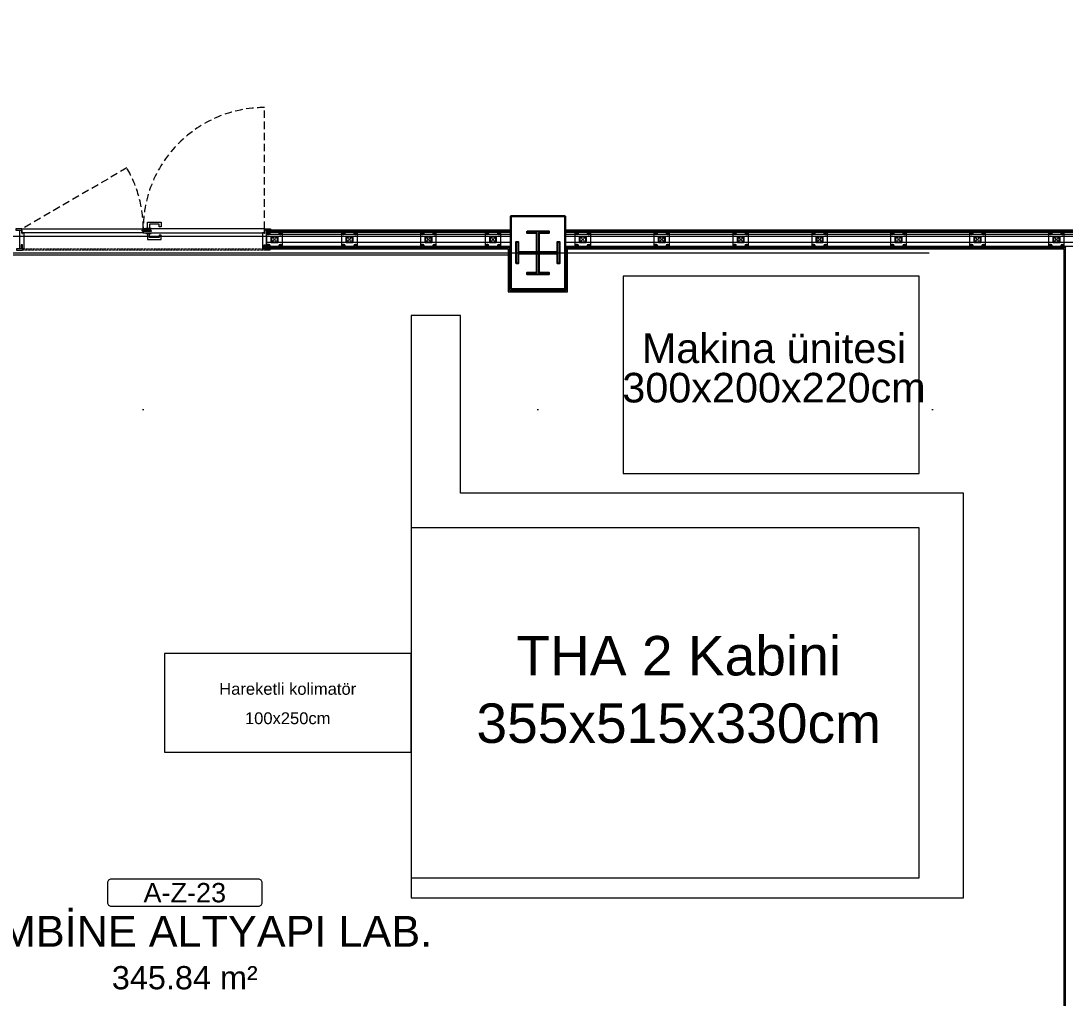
# Model space of a CAD drawing. Header units: centimetres. Extents: x 405464 to 563355, y 50011 to 66875.
# Drawn here: x 510314 to 511373, y 53164 to 54154 of the extents above; entities that cross this region are included whole.
import ezdxf
from ezdxf.enums import TextEntityAlignment as Align

# ---------------------------------------------------------------- set-up
doc = ezdxf.new("R2010")
doc.units = ezdxf.units.CM
for name, pattern in [('CHAIN', [0.3543, 0.2362, -0.0295, 0.0591, -0.0295]), ('DASHDOT', [25.4, 12.7, -6.35, 0, -6.35]), ('M00$0$CENTER', [50.8, 31.75, -6.35, 6.35, -6.35]), ('M00$0$HIDDEN', [0.375, 0.25, -0.125])]:
    doc.linetypes.add(name, pattern=pattern)
doc.layers.get('0').update_dxf_attribs({"lineweight": 9})
doc.layers.add('-MH_Ad', color=1, linetype='Continuous', lineweight=9, true_color=0xff0000)
doc.layers.add('DV_alçıpanel_duvar_yeni', color=1, linetype='Continuous', lineweight=20, true_color=0xff0000)
for name, color, linetype, lineweight in [('0-KRCN-MİMARİ-220526', 8, 'Continuous', 9), ('A_Aks', 30, 'DASHDOT', 9), ('A_celik', 1, 'Continuous', 25), ('A_Duvar-alçiplak', 3, 'Continuous', 30), ('D_Alcipan_YL', 13, 'BATTING', 13), ('DV_akustik', 31, 'Continuous', 13), ('G_0.09', 254, 'Continuous', 9), ('G_0.13', 145, 'Continuous', 13), ('M00$0$A_Iskelet', 20, 'Continuous', 25), ('M00$0$D_Merkez', 51, 'M00$0$CENTER', 13), ('M00$0$D_Profil', 155, 'Continuous', 15), ('M00$0$KP_Acilim', 201, 'M00$0$HIDDEN', 15), ('M00$0$KP_Aksesuar', 9, 'Continuous', 9), ('M00$0$Y_Hidden_[Gizli]', 9, 'M00$0$HIDDEN', 9), ('M00_Mahal_No$0$MH_Alan', 51, 'Continuous', 9), ('MH_Alan', 51, 'Continuous', 9), ('TF_Cihaz', 20, 'Continuous', 13), ('TF_Mobilya', 142, 'Continuous', 9)]:
    doc.layers.add(name, color=color, linetype=linetype, lineweight=lineweight)
doc.layers.add('TF_Cihaz_yazı', color=5, linetype='Continuous')
doc.styles.add('M00_Mahal_No$0$Kalin01', font='swissk.ttf')
doc.styles.add('M00_Mahal_No$0$Normal', font='swiss.ttf')
doc.styles.add('MP_KAPI_POZ', font='arial.ttf')
doc.linetypes.add('BATTING', pattern='A,0.0001,-0.1,[134,ltypeshp.shx,S=0.1,R=0,X=-0.1,Y=0],-0.2,[134,ltypeshp.shx,S=0.1,R=180,X=0.1,Y=0],-0.1', length=0.4001)

# ---------------------------------------------------------------- blocks, each defined once
blk = doc.blocks.new('a_aks')
at = {"layer": 'A_Aks', "color": 8, "ltscale": 200}
for p, q in [((6080, 5308), (6080, -831.1)), ((6480, 5308), (6480, -831.1)), ((6880, 5308), (6880, -831.1)), ((-743.4, 1657), (12633.6, 1657))]:
    blk.add_line(p, q, dxfattribs=at)
blk = doc.blocks.new('mimari_yeni_durum')
at = {"layer": 'A_celik', "color": 8}
for points in [[(6469, 1679), (6491, 1679), (6491, 1677), (6481, 1677), (6481, 1637), (6491, 1637), (6491, 1635), (6469, 1635), (6469, 1637), (6479, 1637), (6479, 1677), (6469, 1677), (6469, 1679)], [(6458, 1646), (6458, 1668), (6460, 1668), (6460, 1658), (6500, 1658), (6500, 1668), (6502, 1668), (6502, 1646), (6500, 1646), (6500, 1656), (6460, 1656), (6460, 1646), (6458, 1646)]]:
    blk.add_lwpolyline(points, dxfattribs=at)
at = {"layer": 'A_Duvar-alçiplak', "color": 8}
blk.add_lwpolyline([(6452.5, 1620), (6507.5, 1620), (6507.5, 1694), (6452.5, 1694)], close=True, dxfattribs=at)
at = {"layer": 'A_Aks', "color": 8}
blk.add_blockref('a_aks', (0, 0), dxfattribs=at)
blk = doc.blocks.new('kombine_altyapı')
at = {"color": 8}
blk.add_lwpolyline([(6351.4, 1593.3), (6351.4, 1003.3), (6911.4, 1003.3), (6911.4, 1413.3), (6401.4, 1413.3), (6401.4, 1593.3)], close=True, dxfattribs=at)
at = {"layer": 'TF_Cihaz', "color": 8}
for points in [[(6566.4, 1433.2), (6866.4, 1433.2), (6866.4, 1633.2), (6566.4, 1633.2)], [(6866.4, 1023.3), (6866.4, 1378.3), (6351.4, 1378.3), (6351.4, 1023.3)], [(6101.4, 1250.8), (6101.4, 1150.8), (6351.4, 1150.8), (6351.4, 1250.8)]]:
    blk.add_lwpolyline(points, close=True, dxfattribs=at)
at = {"layer": 'TF_Cihaz_yazı', "color": 8, "style": 'MP_KAPI_POZ'}
for s, height, p in [('Makina ünitesi', 30, (6719.3, 1560.2)), ('300x200x220cm', 30, (6719.3, 1520.3)), ('THA 2 Kabini', 40, (6622.7, 1248.6)), ('Hareketli kolimatör', 12, (6226.4, 1215)), ('355x515x330cm', 40, (6622.7, 1180.2)), ('100x250cm', 12, (6226.4, 1185.2))]:
    blk.add_text(s, height=height, dxfattribs=at).set_placement(p, align=Align.MIDDLE_CENTER)
blk = doc.blocks.new('M00_Mahal_No$0$MHL')
at = {"color": 0, "linetype": 'ByBlock', "lineweight": -2}
blk.add_lwpolyline([(-100, -5), (-100, -30, 0.414214), (-95, -35), (95, -35, 0.414214), (100, -30), (100, -5, 0.414214), (95, 0), (-95, 0, 0.414214)], format="xyb", close=True, dxfattribs=at)
for tag, height, style, p in [('MAHALNO', 25, 'M00_Mahal_No$0$Kalin01', (0, -17.5)), ('MAHALADI', 40, 'M00_Mahal_No$0$Normal', (0, -67.5))]:
    blk.add_attdef(tag, text='', height=height, dxfattribs=dict(at, style=style)).set_placement(p, align=Align.MIDDLE_CENTER)
at = {"layer": 'M00_Mahal_No$0$MH_Alan', "style": 'M00_Mahal_No$0$Normal'}
blk.add_attdef('ALAN', text='', height=40, dxfattribs=at).set_placement((0, -127.5), align=Align.MIDDLE_CENTER)
blk = doc.blocks.new('A$C17b1b0ad')
at = {"layer": 'MH_Alan', "color": 8}
blk.add_lwpolyline([(4819, 88), (4819, 1661.5), (5199, 1661.5), (5199, 1620), (5311, 1620), (5311, 1655), (6452.5, 1655), (6452.5, 1620), (6507.5, 1620), (6507.5, 1661), (7013, 1661), (7013, 88)], dxfattribs=at)
at = {"layer": '-MH_Ad', "color": 8}
ref = blk.add_blockref('M00_Mahal_No$0$MHL', (6122.1, 1022.1), dxfattribs=dict(at, xscale=0.7839999999999999, yscale=0.7839999999999999, zscale=0.7839999999999999))
ref.add_attrib('MAHALNO', 'A-Z-23', dxfattribs={"layer": '0', "color": 0, "linetype": 'ByBlock', "lineweight": -2, "height": 19.6, "style": 'M00_Mahal_No$0$Kalin01'}).set_placement((6122.1, 1008.4), align=Align.MIDDLE_CENTER)
ref.add_attrib('MAHALADI', 'KOMBİNE ALTYAPI LAB.', dxfattribs={"layer": '0', "color": 0, "linetype": 'ByBlock', "lineweight": -2, "height": 31.36, "style": 'M00_Mahal_No$0$Normal'}).set_placement((6122.1, 969.2), align=Align.MIDDLE_CENTER)
ref.add_attrib('ALAN', '345.84 m²', dxfattribs={"layer": 'M00_Mahal_No$0$MH_Alan', "height": 23.52, "style": 'M00_Mahal_No$0$Normal'}).set_placement((6122.1, 922.2), align=Align.MIDDLE_CENTER)
blk = doc.blocks.new('*U114')
at = {"ltscale": 40}
blk.add_lwpolyline([(0, 0), (0, 6), (6, 6), (6, 0)], close=True, dxfattribs=at)
at = {"layer": 'M00$0$D_Merkez', "ltscale": 0.015}
for points in [[(0, 0), (6, 6)], [(0, 6), (6, 0)]]:
    blk.add_lwpolyline(points, dxfattribs=at)
at = {"layer": 'M00$0$D_Profil', "ltscale": 40}
blk.add_lwpolyline([(0.4, 0.4), (0.4, 5.6), (5.6, 5.6), (5.6, 0.4)], close=True, dxfattribs=at)
blk = doc.blocks.new('duvarlar')
at = {"color": 8}
for points in [[(5957, 1681.2), (5951, 1681.2), (5951, 1680), (5957, 1680)], [(5957.6, 1661), (5957.6, 1665), (5956.4, 1665), (5956.4, 1661), (5955, 1661), (5955, 1680), (5957, 1680), (5957, 1676.7), (5957.5, 1676.7), (5957.5, 1677.2), (5959, 1677.2), (5959, 1661)], [(6080, 1681.2), (6080, 1677.2), (5957, 1677.2), (5957, 1681.2)], [(6080, 1681.2), (6080, 1677.2), (6203, 1677.2), (6203, 1681.2)], [(6202.5, 1677.2), (6201, 1677.2), (6201, 1661), (6202.4, 1661), (6202.4, 1665), (6203.6, 1665), (6203.6, 1661), (6205, 1661), (6205, 1680), (6203, 1680), (6203, 1676.7), (6202.5, 1676.7)], [(6203, 1681.2), (6209, 1681.2), (6209, 1680), (6203, 1680)], [(6205, 1662.5), (6221, 1662.5), (6221, 1678.5), (6205, 1678.5)], [(6281, 1662.5), (6297, 1662.5), (6297, 1678.5), (6281, 1678.5)], [(6361, 1662.5), (6377, 1662.5), (6377, 1678.5), (6361, 1678.5)], [(6426.5, 1662.5), (6442.5, 1662.5), (6442.5, 1678.5), (6426.5, 1678.5)], [(6517.5, 1662.5), (6533.5, 1662.5), (6533.5, 1678.5), (6517.5, 1678.5)], [(6597.5, 1662.5), (6613.5, 1662.5), (6613.5, 1678.5), (6597.5, 1678.5)], [(6677.5, 1662.5), (6693.5, 1662.5), (6693.5, 1678.5), (6677.5, 1678.5)], [(6757.5, 1662.5), (6773.5, 1662.5), (6773.5, 1678.5), (6757.5, 1678.5)], [(6837.5, 1662.5), (6853.5, 1662.5), (6853.5, 1678.5), (6837.5, 1678.5)], [(6917.5, 1662.5), (6933.5, 1662.5), (6933.5, 1678.5), (6917.5, 1678.5)], [(6997.5, 1662.5), (7013.5, 1662.5), (7013.5, 1678.5), (6997.5, 1678.5)], [(5956.4, 1661), (5951.6, 1661), (5951.6, 1659.8), (5957.6, 1659.8), (5957.6, 1665), (5956.4, 1665)], [(6203.6, 1661), (6208.4, 1661), (6208.4, 1659.8), (6202.4, 1659.8), (6202.4, 1665), (6203.6, 1665)]]:
    blk.add_lwpolyline(points, close=True, dxfattribs=at)
at = {"layer": 'D_Alcipan_YL', "color": 8, "linetype": 'BATTING', "ltscale": 4}
for p, q in [((6452.5, 1675.5), (6205, 1675.5)), ((7140.8, 1675.5), (6507.5, 1675.5))]:
    blk.add_line(p, q, dxfattribs=at)
at = {"layer": 'DV_akustik', "color": 8}
for p, q in [((6205, 1663.5), (6452.5, 1663.5)), ((6452.5, 1663.5), (6452.5, 1620)), ((6507.5, 1620), (6507.5, 1663.5)), ((6507.5, 1663.5), (7015.5, 1663.5)), ((6205, 1661), (6450, 1661)), ((6450, 1661), (6450, 1617.5)), ((6510, 1617.5), (6510, 1661)), ((6510, 1661), (7013, 1661)), ((7013, 1661), (7013, 88)), ((6452.5, 1620), (6507.5, 1620)), ((6450, 1617.5), (6510, 1617.5))]:
    blk.add_line(p, q, dxfattribs=at)
at = {"layer": 'DV_akustik', "color": 8, "linetype": 'BATTING', "ltscale": 2.5}
for p, q in [((6205, 1662.2), (6451.2, 1662.2)), ((6451.2, 1662.2), (6451.2, 1618.7)), ((6508.8, 1618.7), (6508.8, 1662.2)), ((6508.8, 1662.2), (7014.3, 1662.2)), ((7014.3, 1662.2), (7014.3, 88)), ((6451.2, 1618.7), (6508.8, 1618.7))]:
    blk.add_line(p, q, dxfattribs=at)
at = {"layer": 'DV_alçıpanel_duvar_yeni', "color": 8}
for p, q in [((6452.5, 1680), (6205, 1680)), ((6205, 1661), (6205, 1680)), ((6205, 1678.8), (6452.5, 1678.8)), ((6452.5, 1677.5), (6205, 1677.5)), ((7142, 1680), (6507.5, 1680)), ((6507.5, 1678.8), (7140.8, 1678.8)), ((7140.8, 1677.5), (6507.5, 1677.5))]:
    blk.add_line(p, q, dxfattribs=at)
at = {"layer": 'G_0.09', "color": 8}
for p, q in [((6205.8, 1676.5), (6206.4, 1677.5)), ((6206.4, 1675.5), (6205.8, 1676.5)), ((6206.4, 1677.5), (6207.6, 1677.5)), ((6207.6, 1675.5), (6206.4, 1675.5)), ((6207.6, 1677.5), (6208.2, 1676.5)), ((6208.2, 1676.5), (6207.6, 1675.5)), ((6218.4, 1677.5), (6217.8, 1676.5)), ((6217.8, 1676.5), (6218.4, 1675.5)), ((6219.6, 1677.5), (6218.4, 1677.5)), ((6218.4, 1675.5), (6219.6, 1675.5)), ((6220.2, 1676.5), (6219.6, 1677.5)), ((6219.6, 1675.5), (6220.2, 1676.5)), ((6281.8, 1676.5), (6282.4, 1677.5)), ((6282.4, 1675.5), (6281.8, 1676.5)), ((6282.4, 1677.5), (6283.6, 1677.5)), ((6283.6, 1675.5), (6282.4, 1675.5)), ((6283.6, 1677.5), (6284.2, 1676.5)), ((6284.2, 1676.5), (6283.6, 1675.5)), ((6294.4, 1677.5), (6293.8, 1676.5)), ((6293.8, 1676.5), (6294.4, 1675.5)), ((6295.6, 1677.5), (6294.4, 1677.5)), ((6294.4, 1675.5), (6295.6, 1675.5)), ((6296.2, 1676.5), (6295.6, 1677.5)), ((6295.6, 1675.5), (6296.2, 1676.5)), ((6361.8, 1676.5), (6362.4, 1677.5)), ((6362.4, 1675.5), (6361.8, 1676.5)), ((6362.4, 1677.5), (6363.6, 1677.5)), ((6363.6, 1675.5), (6362.4, 1675.5)), ((6363.6, 1677.5), (6364.2, 1676.5)), ((6364.2, 1676.5), (6363.6, 1675.5)), ((6374.4, 1677.5), (6373.8, 1676.5)), ((6373.8, 1676.5), (6374.4, 1675.5)), ((6375.6, 1677.5), (6374.4, 1677.5)), ((6374.4, 1675.5), (6375.6, 1675.5)), ((6376.2, 1676.5), (6375.6, 1677.5)), ((6375.6, 1675.5), (6376.2, 1676.5)), ((6427.3, 1676.5), (6427.9, 1677.5)), ((6427.9, 1675.5), (6427.3, 1676.5)), ((6427.9, 1677.5), (6429.1, 1677.5)), ((6429.1, 1675.5), (6427.9, 1675.5)), ((6429.1, 1677.5), (6429.7, 1676.5)), ((6429.7, 1676.5), (6429.1, 1675.5)), ((6439.9, 1677.5), (6439.3, 1676.5)), ((6439.3, 1676.5), (6439.9, 1675.5)), ((6441.1, 1677.5), (6439.9, 1677.5)), ((6439.9, 1675.5), (6441.1, 1675.5)), ((6441.7, 1676.5), (6441.1, 1677.5)), ((6441.1, 1675.5), (6441.7, 1676.5)), ((6518.3, 1676.5), (6518.9, 1677.5)), ((6518.9, 1675.5), (6518.3, 1676.5)), ((6518.9, 1677.5), (6520.1, 1677.5)), ((6520.1, 1675.5), (6518.9, 1675.5)), ((6520.1, 1677.5), (6520.7, 1676.5)), ((6520.7, 1676.5), (6520.1, 1675.5)), ((6530.9, 1677.5), (6530.3, 1676.5)), ((6530.3, 1676.5), (6530.9, 1675.5)), ((6532.1, 1677.5), (6530.9, 1677.5)), ((6530.9, 1675.5), (6532.1, 1675.5)), ((6532.7, 1676.5), (6532.1, 1677.5)), ((6532.1, 1675.5), (6532.7, 1676.5)), ((6598.3, 1676.5), (6598.9, 1677.5)), ((6598.9, 1675.5), (6598.3, 1676.5)), ((6598.9, 1677.5), (6600.1, 1677.5)), ((6600.1, 1675.5), (6598.9, 1675.5)), ((6600.1, 1677.5), (6600.7, 1676.5)), ((6600.7, 1676.5), (6600.1, 1675.5)), ((6610.9, 1677.5), (6610.3, 1676.5)), ((6610.3, 1676.5), (6610.9, 1675.5)), ((6612.1, 1677.5), (6610.9, 1677.5)), ((6610.9, 1675.5), (6612.1, 1675.5)), ((6612.7, 1676.5), (6612.1, 1677.5)), ((6612.1, 1675.5), (6612.7, 1676.5)), ((6678.3, 1676.5), (6678.9, 1677.5)), ((6678.9, 1675.5), (6678.3, 1676.5)), ((6678.9, 1677.5), (6680.1, 1677.5)), ((6680.1, 1675.5), (6678.9, 1675.5)), ((6680.1, 1677.5), (6680.7, 1676.5)), ((6680.7, 1676.5), (6680.1, 1675.5)), ((6690.9, 1677.5), (6690.3, 1676.5)), ((6690.3, 1676.5), (6690.9, 1675.5)), ((6692.1, 1677.5), (6690.9, 1677.5)), ((6690.9, 1675.5), (6692.1, 1675.5)), ((6692.7, 1676.5), (6692.1, 1677.5)), ((6692.1, 1675.5), (6692.7, 1676.5)), ((6758.3, 1676.5), (6758.9, 1677.5)), ((6758.9, 1675.5), (6758.3, 1676.5)), ((6758.9, 1677.5), (6760.1, 1677.5)), ((6760.1, 1675.5), (6758.9, 1675.5)), ((6760.1, 1677.5), (6760.7, 1676.5)), ((6760.7, 1676.5), (6760.1, 1675.5)), ((6770.9, 1677.5), (6770.3, 1676.5)), ((6770.3, 1676.5), (6770.9, 1675.5)), ((6772.1, 1677.5), (6770.9, 1677.5)), ((6770.9, 1675.5), (6772.1, 1675.5)), ((6772.7, 1676.5), (6772.1, 1677.5)), ((6772.1, 1675.5), (6772.7, 1676.5)), ((6838.3, 1676.5), (6838.9, 1677.5)), ((6838.9, 1675.5), (6838.3, 1676.5)), ((6838.9, 1677.5), (6840.1, 1677.5)), ((6840.1, 1675.5), (6838.9, 1675.5)), ((6840.1, 1677.5), (6840.7, 1676.5)), ((6840.7, 1676.5), (6840.1, 1675.5)), ((6850.9, 1677.5), (6850.3, 1676.5)), ((6850.3, 1676.5), (6850.9, 1675.5)), ((6852.1, 1677.5), (6850.9, 1677.5)), ((6850.9, 1675.5), (6852.1, 1675.5)), ((6852.7, 1676.5), (6852.1, 1677.5)), ((6852.1, 1675.5), (6852.7, 1676.5)), ((6918.3, 1676.5), (6918.9, 1677.5)), ((6918.9, 1675.5), (6918.3, 1676.5)), ((6918.9, 1677.5), (6920.1, 1677.5)), ((6920.1, 1675.5), (6918.9, 1675.5)), ((6920.1, 1677.5), (6920.7, 1676.5)), ((6920.7, 1676.5), (6920.1, 1675.5)), ((6930.9, 1677.5), (6930.3, 1676.5)), ((6930.3, 1676.5), (6930.9, 1675.5)), ((6932.1, 1677.5), (6930.9, 1677.5)), ((6930.9, 1675.5), (6932.1, 1675.5)), ((6932.7, 1676.5), (6932.1, 1677.5)), ((6932.1, 1675.5), (6932.7, 1676.5)), ((6998.3, 1676.5), (6998.9, 1677.5)), ((6998.9, 1675.5), (6998.3, 1676.5)), ((6998.9, 1677.5), (7000.1, 1677.5)), ((7000.1, 1675.5), (6998.9, 1675.5)), ((7000.1, 1677.5), (7000.7, 1676.5)), ((7000.7, 1676.5), (7000.1, 1675.5)), ((7010.9, 1677.5), (7010.3, 1676.5)), ((7010.3, 1676.5), (7010.9, 1675.5)), ((7012.1, 1677.5), (7010.9, 1677.5)), ((7010.9, 1675.5), (7012.1, 1675.5)), ((7012.7, 1676.5), (7012.1, 1677.5)), ((7012.1, 1675.5), (7012.7, 1676.5)), ((6206.4, 1665.5), (6205.8, 1664.5)), ((6205.8, 1664.5), (6206.4, 1663.5)), ((6207.6, 1665.5), (6206.4, 1665.5)), ((6206.4, 1663.5), (6207.6, 1663.5)), ((6208.2, 1664.5), (6207.6, 1665.5)), ((6207.6, 1663.5), (6208.2, 1664.5)), ((6217.8, 1664.5), (6218.4, 1665.5)), ((6218.4, 1663.5), (6217.8, 1664.5)), ((6218.4, 1665.5), (6219.6, 1665.5)), ((6219.6, 1663.5), (6218.4, 1663.5)), ((6219.6, 1665.5), (6220.2, 1664.5)), ((6220.2, 1664.5), (6219.6, 1663.5)), ((6282.4, 1665.5), (6281.8, 1664.5)), ((6281.8, 1664.5), (6282.4, 1663.5)), ((6283.6, 1665.5), (6282.4, 1665.5)), ((6282.4, 1663.5), (6283.6, 1663.5)), ((6284.2, 1664.5), (6283.6, 1665.5)), ((6283.6, 1663.5), (6284.2, 1664.5)), ((6293.8, 1664.5), (6294.4, 1665.5)), ((6294.4, 1663.5), (6293.8, 1664.5)), ((6294.4, 1665.5), (6295.6, 1665.5)), ((6295.6, 1663.5), (6294.4, 1663.5)), ((6295.6, 1665.5), (6296.2, 1664.5)), ((6296.2, 1664.5), (6295.6, 1663.5)), ((6362.4, 1665.5), (6361.8, 1664.5)), ((6361.8, 1664.5), (6362.4, 1663.5)), ((6363.6, 1665.5), (6362.4, 1665.5)), ((6362.4, 1663.5), (6363.6, 1663.5)), ((6364.2, 1664.5), (6363.6, 1665.5)), ((6363.6, 1663.5), (6364.2, 1664.5)), ((6373.8, 1664.5), (6374.4, 1665.5)), ((6374.4, 1663.5), (6373.8, 1664.5)), ((6374.4, 1665.5), (6375.6, 1665.5)), ((6375.6, 1663.5), (6374.4, 1663.5)), ((6375.6, 1665.5), (6376.2, 1664.5)), ((6376.2, 1664.5), (6375.6, 1663.5)), ((6427.9, 1665.5), (6427.3, 1664.5)), ((6427.3, 1664.5), (6427.9, 1663.5)), ((6429.1, 1665.5), (6427.9, 1665.5)), ((6427.9, 1663.5), (6429.1, 1663.5)), ((6429.7, 1664.5), (6429.1, 1665.5)), ((6429.1, 1663.5), (6429.7, 1664.5)), ((6439.3, 1664.5), (6439.9, 1665.5)), ((6439.9, 1663.5), (6439.3, 1664.5)), ((6439.9, 1665.5), (6441.1, 1665.5)), ((6441.1, 1663.5), (6439.9, 1663.5)), ((6441.1, 1665.5), (6441.7, 1664.5)), ((6441.7, 1664.5), (6441.1, 1663.5)), ((6518.9, 1665.5), (6518.3, 1664.5)), ((6518.3, 1664.5), (6518.9, 1663.5)), ((6520.1, 1665.5), (6518.9, 1665.5)), ((6518.9, 1663.5), (6520.1, 1663.5)), ((6520.7, 1664.5), (6520.1, 1665.5)), ((6520.1, 1663.5), (6520.7, 1664.5)), ((6530.3, 1664.5), (6530.9, 1665.5)), ((6530.9, 1663.5), (6530.3, 1664.5)), ((6530.9, 1665.5), (6532.1, 1665.5)), ((6532.1, 1663.5), (6530.9, 1663.5)), ((6532.1, 1665.5), (6532.7, 1664.5)), ((6532.7, 1664.5), (6532.1, 1663.5)), ((6598.9, 1665.5), (6598.3, 1664.5)), ((6598.3, 1664.5), (6598.9, 1663.5)), ((6600.1, 1665.5), (6598.9, 1665.5)), ((6598.9, 1663.5), (6600.1, 1663.5)), ((6600.7, 1664.5), (6600.1, 1665.5)), ((6600.1, 1663.5), (6600.7, 1664.5)), ((6610.3, 1664.5), (6610.9, 1665.5)), ((6610.9, 1663.5), (6610.3, 1664.5)), ((6610.9, 1665.5), (6612.1, 1665.5)), ((6612.1, 1663.5), (6610.9, 1663.5)), ((6612.1, 1665.5), (6612.7, 1664.5)), ((6612.7, 1664.5), (6612.1, 1663.5)), ((6678.9, 1665.5), (6678.3, 1664.5)), ((6678.3, 1664.5), (6678.9, 1663.5)), ((6680.1, 1665.5), (6678.9, 1665.5)), ((6678.9, 1663.5), (6680.1, 1663.5)), ((6680.7, 1664.5), (6680.1, 1665.5)), ((6680.1, 1663.5), (6680.7, 1664.5)), ((6690.3, 1664.5), (6690.9, 1665.5)), ((6690.9, 1663.5), (6690.3, 1664.5)), ((6690.9, 1665.5), (6692.1, 1665.5)), ((6692.1, 1663.5), (6690.9, 1663.5)), ((6692.1, 1665.5), (6692.7, 1664.5)), ((6692.7, 1664.5), (6692.1, 1663.5)), ((6758.9, 1665.5), (6758.3, 1664.5)), ((6758.3, 1664.5), (6758.9, 1663.5)), ((6760.1, 1665.5), (6758.9, 1665.5)), ((6758.9, 1663.5), (6760.1, 1663.5)), ((6760.7, 1664.5), (6760.1, 1665.5)), ((6760.1, 1663.5), (6760.7, 1664.5)), ((6770.3, 1664.5), (6770.9, 1665.5)), ((6770.9, 1663.5), (6770.3, 1664.5)), ((6770.9, 1665.5), (6772.1, 1665.5)), ((6772.1, 1663.5), (6770.9, 1663.5)), ((6772.1, 1665.5), (6772.7, 1664.5)), ((6772.7, 1664.5), (6772.1, 1663.5)), ((6838.9, 1665.5), (6838.3, 1664.5)), ((6838.3, 1664.5), (6838.9, 1663.5)), ((6840.1, 1665.5), (6838.9, 1665.5)), ((6838.9, 1663.5), (6840.1, 1663.5)), ((6840.7, 1664.5), (6840.1, 1665.5)), ((6840.1, 1663.5), (6840.7, 1664.5)), ((6850.3, 1664.5), (6850.9, 1665.5)), ((6850.9, 1663.5), (6850.3, 1664.5)), ((6850.9, 1665.5), (6852.1, 1665.5)), ((6852.1, 1663.5), (6850.9, 1663.5)), ((6852.1, 1665.5), (6852.7, 1664.5)), ((6852.7, 1664.5), (6852.1, 1663.5)), ((6918.9, 1665.5), (6918.3, 1664.5)), ((6918.3, 1664.5), (6918.9, 1663.5)), ((6920.1, 1665.5), (6918.9, 1665.5)), ((6918.9, 1663.5), (6920.1, 1663.5)), ((6920.7, 1664.5), (6920.1, 1665.5)), ((6920.1, 1663.5), (6920.7, 1664.5)), ((6930.3, 1664.5), (6930.9, 1665.5)), ((6930.9, 1663.5), (6930.3, 1664.5)), ((6930.9, 1665.5), (6932.1, 1665.5)), ((6932.1, 1663.5), (6930.9, 1663.5)), ((6932.1, 1665.5), (6932.7, 1664.5)), ((6932.7, 1664.5), (6932.1, 1663.5)), ((6998.9, 1665.5), (6998.3, 1664.5)), ((6998.3, 1664.5), (6998.9, 1663.5)), ((7000.1, 1665.5), (6998.9, 1665.5)), ((6998.9, 1663.5), (7000.1, 1663.5)), ((7000.7, 1664.5), (7000.1, 1665.5)), ((7000.1, 1663.5), (7000.7, 1664.5)), ((7010.3, 1664.5), (7010.9, 1665.5)), ((7010.9, 1663.5), (7010.3, 1664.5)), ((7010.9, 1665.5), (7012.1, 1665.5)), ((7012.1, 1663.5), (7010.9, 1663.5)), ((7012.1, 1665.5), (7012.7, 1664.5)), ((7012.7, 1664.5), (7012.1, 1663.5))]:
    blk.add_line(p, q, dxfattribs=at)
at = {"layer": 'G_0.09', "color": 8, "linetype": 'CHAIN', "ltscale": 3}
for p, q in [((6208.2, 1676.5), (6205.8, 1676.5)), ((6207, 1677.5), (6207, 1675.5)), ((6217.8, 1676.5), (6220.2, 1676.5)), ((6219, 1677.5), (6219, 1675.5)), ((6284.2, 1676.5), (6281.8, 1676.5)), ((6283, 1677.5), (6283, 1675.5)), ((6293.8, 1676.5), (6296.2, 1676.5)), ((6295, 1677.5), (6295, 1675.5)), ((6364.2, 1676.5), (6361.8, 1676.5)), ((6363, 1677.5), (6363, 1675.5)), ((6373.8, 1676.5), (6376.2, 1676.5)), ((6375, 1677.5), (6375, 1675.5)), ((6429.7, 1676.5), (6427.3, 1676.5)), ((6428.5, 1677.5), (6428.5, 1675.5)), ((6439.3, 1676.5), (6441.7, 1676.5)), ((6440.5, 1677.5), (6440.5, 1675.5)), ((6520.7, 1676.5), (6518.3, 1676.5)), ((6519.5, 1677.5), (6519.5, 1675.5)), ((6530.3, 1676.5), (6532.7, 1676.5)), ((6531.5, 1677.5), (6531.5, 1675.5)), ((6600.7, 1676.5), (6598.3, 1676.5)), ((6599.5, 1677.5), (6599.5, 1675.5)), ((6610.3, 1676.5), (6612.7, 1676.5)), ((6611.5, 1677.5), (6611.5, 1675.5)), ((6680.7, 1676.5), (6678.3, 1676.5)), ((6679.5, 1677.5), (6679.5, 1675.5)), ((6690.3, 1676.5), (6692.7, 1676.5)), ((6691.5, 1677.5), (6691.5, 1675.5)), ((6760.7, 1676.5), (6758.3, 1676.5)), ((6759.5, 1677.5), (6759.5, 1675.5)), ((6770.3, 1676.5), (6772.7, 1676.5)), ((6771.5, 1677.5), (6771.5, 1675.5)), ((6840.7, 1676.5), (6838.3, 1676.5)), ((6839.5, 1677.5), (6839.5, 1675.5)), ((6850.3, 1676.5), (6852.7, 1676.5)), ((6851.5, 1677.5), (6851.5, 1675.5)), ((6920.7, 1676.5), (6918.3, 1676.5)), ((6919.5, 1677.5), (6919.5, 1675.5)), ((6930.3, 1676.5), (6932.7, 1676.5)), ((6931.5, 1677.5), (6931.5, 1675.5)), ((7000.7, 1676.5), (6998.3, 1676.5)), ((6999.5, 1677.5), (6999.5, 1675.5)), ((7010.3, 1676.5), (7012.7, 1676.5)), ((7011.5, 1677.5), (7011.5, 1675.5)), ((6208.2, 1664.5), (6205.8, 1664.5)), ((6207, 1663.5), (6207, 1665.5)), ((6217.8, 1664.5), (6220.2, 1664.5)), ((6219, 1663.5), (6219, 1665.5)), ((6284.2, 1664.5), (6281.8, 1664.5)), ((6283, 1663.5), (6283, 1665.5)), ((6293.8, 1664.5), (6296.2, 1664.5)), ((6295, 1663.5), (6295, 1665.5)), ((6364.2, 1664.5), (6361.8, 1664.5)), ((6363, 1663.5), (6363, 1665.5)), ((6373.8, 1664.5), (6376.2, 1664.5)), ((6375, 1663.5), (6375, 1665.5)), ((6429.7, 1664.5), (6427.3, 1664.5)), ((6428.5, 1663.5), (6428.5, 1665.5)), ((6439.3, 1664.5), (6441.7, 1664.5)), ((6440.5, 1663.5), (6440.5, 1665.5)), ((6520.7, 1664.5), (6518.3, 1664.5)), ((6519.5, 1663.5), (6519.5, 1665.5)), ((6530.3, 1664.5), (6532.7, 1664.5)), ((6531.5, 1663.5), (6531.5, 1665.5)), ((6600.7, 1664.5), (6598.3, 1664.5)), ((6599.5, 1663.5), (6599.5, 1665.5)), ((6610.3, 1664.5), (6612.7, 1664.5)), ((6611.5, 1663.5), (6611.5, 1665.5)), ((6680.7, 1664.5), (6678.3, 1664.5)), ((6679.5, 1663.5), (6679.5, 1665.5)), ((6690.3, 1664.5), (6692.7, 1664.5)), ((6691.5, 1663.5), (6691.5, 1665.5)), ((6760.7, 1664.5), (6758.3, 1664.5)), ((6759.5, 1663.5), (6759.5, 1665.5)), ((6770.3, 1664.5), (6772.7, 1664.5)), ((6771.5, 1663.5), (6771.5, 1665.5)), ((6840.7, 1664.5), (6838.3, 1664.5)), ((6839.5, 1663.5), (6839.5, 1665.5)), ((6850.3, 1664.5), (6852.7, 1664.5)), ((6851.5, 1663.5), (6851.5, 1665.5)), ((6920.7, 1664.5), (6918.3, 1664.5)), ((6919.5, 1663.5), (6919.5, 1665.5)), ((6930.3, 1664.5), (6932.7, 1664.5)), ((6931.5, 1663.5), (6931.5, 1665.5)), ((7000.7, 1664.5), (6998.3, 1664.5)), ((6999.5, 1663.5), (6999.5, 1665.5)), ((7010.3, 1664.5), (7012.7, 1664.5)), ((7011.5, 1663.5), (7011.5, 1665.5))]:
    blk.add_line(p, q, dxfattribs=at)
at = {"layer": 'G_0.09', "color": 8}
for centre, radius in [((6207, 1676.5), 1.28), ((6207, 1676.5), 0.9), ((6207, 1676.5), 0.917), ((6207, 1676.5), 0.693), ((6207, 1676.5), 0.64), ((6207, 1676.5), 0.539), ((6219, 1676.5), 1.28), ((6219, 1676.5), 0.9), ((6219, 1676.5), 0.917), ((6219, 1676.5), 0.693), ((6219, 1676.5), 0.64), ((6219, 1676.5), 0.539), ((6283, 1676.5), 1.28), ((6283, 1676.5), 0.9), ((6283, 1676.5), 0.917), ((6283, 1676.5), 0.693), ((6283, 1676.5), 0.64), ((6283, 1676.5), 0.539), ((6295, 1676.5), 1.28), ((6295, 1676.5), 0.9), ((6295, 1676.5), 0.917), ((6295, 1676.5), 0.693), ((6295, 1676.5), 0.64), ((6295, 1676.5), 0.539), ((6363, 1676.5), 1.28), ((6363, 1676.5), 0.9), ((6363, 1676.5), 0.917), ((6363, 1676.5), 0.693), ((6363, 1676.5), 0.64), ((6363, 1676.5), 0.539), ((6375, 1676.5), 1.28), ((6375, 1676.5), 0.9), ((6375, 1676.5), 0.917), ((6375, 1676.5), 0.693), ((6375, 1676.5), 0.64), ((6375, 1676.5), 0.539), ((6428.5, 1676.5), 1.28), ((6428.5, 1676.5), 0.9), ((6428.5, 1676.5), 0.917), ((6428.5, 1676.5), 0.693), ((6428.5, 1676.5), 0.64), ((6428.5, 1676.5), 0.539), ((6440.5, 1676.5), 1.28), ((6440.5, 1676.5), 0.9), ((6440.5, 1676.5), 0.917), ((6440.5, 1676.5), 0.693), ((6440.5, 1676.5), 0.64), ((6440.5, 1676.5), 0.539), ((6519.5, 1676.5), 1.28), ((6519.5, 1676.5), 0.9), ((6519.5, 1676.5), 0.917), ((6519.5, 1676.5), 0.693), ((6519.5, 1676.5), 0.64), ((6519.5, 1676.5), 0.539), ((6531.5, 1676.5), 1.28), ((6531.5, 1676.5), 0.9), ((6531.5, 1676.5), 0.917), ((6531.5, 1676.5), 0.693), ((6531.5, 1676.5), 0.64), ((6531.5, 1676.5), 0.539), ((6599.5, 1676.5), 1.28), ((6599.5, 1676.5), 0.9), ((6599.5, 1676.5), 0.917), ((6599.5, 1676.5), 0.693), ((6599.5, 1676.5), 0.64), ((6599.5, 1676.5), 0.539), ((6611.5, 1676.5), 1.28), ((6611.5, 1676.5), 0.9), ((6611.5, 1676.5), 0.917), ((6611.5, 1676.5), 0.693), ((6611.5, 1676.5), 0.64), ((6611.5, 1676.5), 0.539), ((6679.5, 1676.5), 1.28), ((6679.5, 1676.5), 0.9), ((6679.5, 1676.5), 0.917), ((6679.5, 1676.5), 0.693), ((6679.5, 1676.5), 0.64), ((6679.5, 1676.5), 0.539), ((6691.5, 1676.5), 1.28), ((6691.5, 1676.5), 0.9), ((6691.5, 1676.5), 0.917), ((6691.5, 1676.5), 0.693), ((6691.5, 1676.5), 0.64), ((6691.5, 1676.5), 0.539), ((6759.5, 1676.5), 1.28), ((6759.5, 1676.5), 0.9), ((6759.5, 1676.5), 0.917), ((6759.5, 1676.5), 0.693), ((6759.5, 1676.5), 0.64), ((6759.5, 1676.5), 0.539), ((6771.5, 1676.5), 1.28), ((6771.5, 1676.5), 0.9), ((6771.5, 1676.5), 0.917), ((6771.5, 1676.5), 0.693), ((6771.5, 1676.5), 0.64), ((6771.5, 1676.5), 0.539), ((6839.5, 1676.5), 1.28), ((6839.5, 1676.5), 0.9), ((6839.5, 1676.5), 0.917), ((6839.5, 1676.5), 0.693), ((6839.5, 1676.5), 0.64), ((6839.5, 1676.5), 0.539), ((6851.5, 1676.5), 1.28), ((6851.5, 1676.5), 0.9), ((6851.5, 1676.5), 0.917), ((6851.5, 1676.5), 0.693), ((6851.5, 1676.5), 0.64), ((6851.5, 1676.5), 0.539), ((6919.5, 1676.5), 1.28), ((6919.5, 1676.5), 0.9), ((6919.5, 1676.5), 0.917), ((6919.5, 1676.5), 0.693), ((6919.5, 1676.5), 0.64), ((6919.5, 1676.5), 0.539), ((6931.5, 1676.5), 1.28), ((6931.5, 1676.5), 0.9), ((6931.5, 1676.5), 0.917), ((6931.5, 1676.5), 0.693), ((6931.5, 1676.5), 0.64), ((6931.5, 1676.5), 0.539), ((6999.5, 1676.5), 1.28), ((6999.5, 1676.5), 0.9), ((6999.5, 1676.5), 0.917), ((6999.5, 1676.5), 0.693), ((6999.5, 1676.5), 0.64), ((6999.5, 1676.5), 0.539), ((7011.5, 1676.5), 1.28), ((7011.5, 1676.5), 0.9), ((7011.5, 1676.5), 0.917), ((7011.5, 1676.5), 0.693), ((7011.5, 1676.5), 0.64), ((7011.5, 1676.5), 0.539), ((6207, 1664.5), 1.28), ((6207, 1664.5), 0.9), ((6207, 1664.5), 0.917), ((6207, 1664.5), 0.693), ((6207, 1664.5), 0.64), ((6207, 1664.5), 0.539), ((6219, 1664.5), 1.28), ((6219, 1664.5), 0.9), ((6219, 1664.5), 0.917), ((6219, 1664.5), 0.693), ((6219, 1664.5), 0.64), ((6219, 1664.5), 0.539), ((6283, 1664.5), 1.28), ((6283, 1664.5), 0.9), ((6283, 1664.5), 0.917), ((6283, 1664.5), 0.693), ((6283, 1664.5), 0.64), ((6283, 1664.5), 0.539), ((6295, 1664.5), 1.28), ((6295, 1664.5), 0.9), ((6295, 1664.5), 0.917), ((6295, 1664.5), 0.693), ((6295, 1664.5), 0.64), ((6295, 1664.5), 0.539), ((6363, 1664.5), 1.28), ((6363, 1664.5), 0.9), ((6363, 1664.5), 0.917), ((6363, 1664.5), 0.693), ((6363, 1664.5), 0.64), ((6363, 1664.5), 0.539), ((6375, 1664.5), 1.28), ((6375, 1664.5), 0.9), ((6375, 1664.5), 0.917), ((6375, 1664.5), 0.693), ((6375, 1664.5), 0.64), ((6375, 1664.5), 0.539), ((6428.5, 1664.5), 1.28), ((6428.5, 1664.5), 0.9), ((6428.5, 1664.5), 0.917), ((6428.5, 1664.5), 0.693), ((6428.5, 1664.5), 0.64), ((6428.5, 1664.5), 0.539), ((6440.5, 1664.5), 1.28), ((6440.5, 1664.5), 0.9), ((6440.5, 1664.5), 0.917), ((6440.5, 1664.5), 0.693), ((6440.5, 1664.5), 0.64), ((6440.5, 1664.5), 0.539), ((6519.5, 1664.5), 1.28), ((6519.5, 1664.5), 0.9), ((6519.5, 1664.5), 0.917), ((6519.5, 1664.5), 0.693), ((6519.5, 1664.5), 0.64), ((6519.5, 1664.5), 0.539), ((6531.5, 1664.5), 1.28), ((6531.5, 1664.5), 0.9), ((6531.5, 1664.5), 0.917), ((6531.5, 1664.5), 0.693), ((6531.5, 1664.5), 0.64), ((6531.5, 1664.5), 0.539), ((6599.5, 1664.5), 1.28), ((6599.5, 1664.5), 0.9), ((6599.5, 1664.5), 0.917), ((6599.5, 1664.5), 0.693), ((6599.5, 1664.5), 0.64), ((6599.5, 1664.5), 0.539), ((6611.5, 1664.5), 1.28), ((6611.5, 1664.5), 0.9), ((6611.5, 1664.5), 0.917), ((6611.5, 1664.5), 0.693), ((6611.5, 1664.5), 0.64), ((6611.5, 1664.5), 0.539), ((6679.5, 1664.5), 1.28), ((6679.5, 1664.5), 0.9), ((6679.5, 1664.5), 0.917), ((6679.5, 1664.5), 0.693), ((6679.5, 1664.5), 0.64), ((6679.5, 1664.5), 0.539), ((6691.5, 1664.5), 1.28), ((6691.5, 1664.5), 0.9), ((6691.5, 1664.5), 0.917), ((6691.5, 1664.5), 0.693), ((6691.5, 1664.5), 0.64), ((6691.5, 1664.5), 0.539), ((6759.5, 1664.5), 1.28), ((6759.5, 1664.5), 0.9), ((6759.5, 1664.5), 0.917), ((6759.5, 1664.5), 0.693), ((6759.5, 1664.5), 0.64), ((6759.5, 1664.5), 0.539), ((6771.5, 1664.5), 1.28), ((6771.5, 1664.5), 0.9), ((6771.5, 1664.5), 0.917), ((6771.5, 1664.5), 0.693), ((6771.5, 1664.5), 0.64), ((6771.5, 1664.5), 0.539), ((6839.5, 1664.5), 1.28), ((6839.5, 1664.5), 0.9), ((6839.5, 1664.5), 0.917), ((6839.5, 1664.5), 0.693), ((6839.5, 1664.5), 0.64), ((6839.5, 1664.5), 0.539), ((6851.5, 1664.5), 1.28), ((6851.5, 1664.5), 0.9), ((6851.5, 1664.5), 0.917), ((6851.5, 1664.5), 0.693), ((6851.5, 1664.5), 0.64), ((6851.5, 1664.5), 0.539), ((6919.5, 1664.5), 1.28), ((6919.5, 1664.5), 0.9), ((6919.5, 1664.5), 0.917), ((6919.5, 1664.5), 0.693), ((6919.5, 1664.5), 0.64), ((6919.5, 1664.5), 0.539), ((6931.5, 1664.5), 1.28), ((6931.5, 1664.5), 0.9), ((6931.5, 1664.5), 0.917), ((6931.5, 1664.5), 0.693), ((6931.5, 1664.5), 0.64), ((6931.5, 1664.5), 0.539), ((6999.5, 1664.5), 1.28), ((6999.5, 1664.5), 0.9), ((6999.5, 1664.5), 0.917), ((6999.5, 1664.5), 0.693), ((6999.5, 1664.5), 0.64), ((6999.5, 1664.5), 0.539), ((7011.5, 1664.5), 1.28), ((7011.5, 1664.5), 0.9), ((7011.5, 1664.5), 0.917), ((7011.5, 1664.5), 0.693), ((7011.5, 1664.5), 0.64), ((7011.5, 1664.5), 0.539)]:
    blk.add_circle(centre, radius, dxfattribs=at)
at = {"layer": 'G_0.09', "color": 8, "linetype": 'Continuous'}
for centre, start, end in [((6207, 1676.5), 72, 252), ((6207, 1676.5), 72, 252), ((6207, 1676.5), 252, 72), ((6207, 1676.5), 252, 72), ((6219, 1676.5), 108, 288), ((6219, 1676.5), 108, 288), ((6219, 1676.5), 288, 108), ((6219, 1676.5), 288, 108), ((6283, 1676.5), 72, 252), ((6283, 1676.5), 72, 252), ((6283, 1676.5), 252, 72), ((6283, 1676.5), 252, 72), ((6295, 1676.5), 108, 288), ((6295, 1676.5), 108, 288), ((6295, 1676.5), 288, 108), ((6295, 1676.5), 288, 108), ((6363, 1676.5), 72, 252), ((6363, 1676.5), 72, 252), ((6363, 1676.5), 252, 72), ((6363, 1676.5), 252, 72), ((6375, 1676.5), 108, 288), ((6375, 1676.5), 108, 288), ((6375, 1676.5), 288, 108), ((6375, 1676.5), 288, 108), ((6428.5, 1676.5), 72, 252), ((6428.5, 1676.5), 72, 252), ((6428.5, 1676.5), 252, 72), ((6428.5, 1676.5), 252, 72), ((6440.5, 1676.5), 108, 288), ((6440.5, 1676.5), 108, 288), ((6440.5, 1676.5), 288, 108), ((6440.5, 1676.5), 288, 108), ((6519.5, 1676.5), 72, 252), ((6519.5, 1676.5), 72, 252), ((6519.5, 1676.5), 252, 72), ((6519.5, 1676.5), 252, 72), ((6531.5, 1676.5), 108, 288), ((6531.5, 1676.5), 108, 288), ((6531.5, 1676.5), 288, 108), ((6531.5, 1676.5), 288, 108), ((6599.5, 1676.5), 72, 252), ((6599.5, 1676.5), 72, 252), ((6599.5, 1676.5), 252, 72), ((6599.5, 1676.5), 252, 72), ((6611.5, 1676.5), 108, 288), ((6611.5, 1676.5), 108, 288), ((6611.5, 1676.5), 288, 108), ((6611.5, 1676.5), 288, 108), ((6679.5, 1676.5), 72, 252), ((6679.5, 1676.5), 72, 252), ((6679.5, 1676.5), 252, 72), ((6679.5, 1676.5), 252, 72), ((6691.5, 1676.5), 108, 288), ((6691.5, 1676.5), 108, 288), ((6691.5, 1676.5), 288, 108), ((6691.5, 1676.5), 288, 108), ((6759.5, 1676.5), 72, 252), ((6759.5, 1676.5), 72, 252), ((6759.5, 1676.5), 252, 72), ((6759.5, 1676.5), 252, 72), ((6771.5, 1676.5), 108, 288), ((6771.5, 1676.5), 108, 288), ((6771.5, 1676.5), 288, 108), ((6771.5, 1676.5), 288, 108), ((6839.5, 1676.5), 72, 252), ((6839.5, 1676.5), 72, 252), ((6839.5, 1676.5), 252, 72), ((6839.5, 1676.5), 252, 72), ((6851.5, 1676.5), 108, 288), ((6851.5, 1676.5), 108, 288), ((6851.5, 1676.5), 288, 108), ((6851.5, 1676.5), 288, 108), ((6919.5, 1676.5), 72, 252), ((6919.5, 1676.5), 72, 252), ((6919.5, 1676.5), 252, 72), ((6919.5, 1676.5), 252, 72), ((6931.5, 1676.5), 108, 288), ((6931.5, 1676.5), 108, 288), ((6931.5, 1676.5), 288, 108), ((6931.5, 1676.5), 288, 108), ((6999.5, 1676.5), 72, 252), ((6999.5, 1676.5), 72, 252), ((6999.5, 1676.5), 252, 72), ((6999.5, 1676.5), 252, 72), ((7011.5, 1676.5), 108, 288), ((7011.5, 1676.5), 108, 288), ((7011.5, 1676.5), 288, 108), ((7011.5, 1676.5), 288, 108), ((6207, 1664.5), 108, 288), ((6207, 1664.5), 108, 288), ((6207, 1664.5), 288, 108), ((6207, 1664.5), 288, 108), ((6219, 1664.5), 72, 252), ((6219, 1664.5), 72, 252), ((6219, 1664.5), 252, 72), ((6219, 1664.5), 252, 72), ((6283, 1664.5), 108, 288), ((6283, 1664.5), 108, 288), ((6283, 1664.5), 288, 108), ((6283, 1664.5), 288, 108), ((6295, 1664.5), 72, 252), ((6295, 1664.5), 72, 252), ((6295, 1664.5), 252, 72), ((6295, 1664.5), 252, 72), ((6363, 1664.5), 108, 288), ((6363, 1664.5), 108, 288), ((6363, 1664.5), 288, 108), ((6363, 1664.5), 288, 108), ((6375, 1664.5), 72, 252), ((6375, 1664.5), 72, 252), ((6375, 1664.5), 252, 72), ((6375, 1664.5), 252, 72), ((6428.5, 1664.5), 108, 288), ((6428.5, 1664.5), 108, 288), ((6428.5, 1664.5), 288, 108), ((6428.5, 1664.5), 288, 108), ((6440.5, 1664.5), 72, 252), ((6440.5, 1664.5), 72, 252), ((6440.5, 1664.5), 252, 72), ((6440.5, 1664.5), 252, 72), ((6519.5, 1664.5), 108, 288), ((6519.5, 1664.5), 108, 288), ((6519.5, 1664.5), 288, 108), ((6519.5, 1664.5), 288, 108), ((6531.5, 1664.5), 72, 252), ((6531.5, 1664.5), 72, 252), ((6531.5, 1664.5), 252, 72), ((6531.5, 1664.5), 252, 72), ((6599.5, 1664.5), 108, 288), ((6599.5, 1664.5), 108, 288), ((6599.5, 1664.5), 288, 108), ((6599.5, 1664.5), 288, 108), ((6611.5, 1664.5), 72, 252), ((6611.5, 1664.5), 72, 252), ((6611.5, 1664.5), 252, 72), ((6611.5, 1664.5), 252, 72), ((6679.5, 1664.5), 108, 288), ((6679.5, 1664.5), 108, 288), ((6679.5, 1664.5), 288, 108), ((6679.5, 1664.5), 288, 108), ((6691.5, 1664.5), 72, 252), ((6691.5, 1664.5), 72, 252), ((6691.5, 1664.5), 252, 72), ((6691.5, 1664.5), 252, 72), ((6759.5, 1664.5), 108, 288), ((6759.5, 1664.5), 108, 288), ((6759.5, 1664.5), 288, 108), ((6759.5, 1664.5), 288, 108), ((6771.5, 1664.5), 72, 252), ((6771.5, 1664.5), 72, 252), ((6771.5, 1664.5), 252, 72), ((6771.5, 1664.5), 252, 72), ((6839.5, 1664.5), 108, 288), ((6839.5, 1664.5), 108, 288), ((6839.5, 1664.5), 288, 108), ((6839.5, 1664.5), 288, 108), ((6851.5, 1664.5), 72, 252), ((6851.5, 1664.5), 72, 252), ((6851.5, 1664.5), 252, 72), ((6851.5, 1664.5), 252, 72), ((6919.5, 1664.5), 108, 288), ((6919.5, 1664.5), 108, 288), ((6919.5, 1664.5), 288, 108), ((6919.5, 1664.5), 288, 108), ((6931.5, 1664.5), 72, 252), ((6931.5, 1664.5), 72, 252), ((6931.5, 1664.5), 252, 72), ((6931.5, 1664.5), 252, 72), ((6999.5, 1664.5), 108, 288), ((6999.5, 1664.5), 108, 288), ((6999.5, 1664.5), 288, 108), ((6999.5, 1664.5), 288, 108), ((7011.5, 1664.5), 72, 252), ((7011.5, 1664.5), 72, 252), ((7011.5, 1664.5), 252, 72), ((7011.5, 1664.5), 252, 72)]:
    blk.add_arc(centre, 0.72, start, end, dxfattribs=at)
at = {"layer": 'G_0.09', "color": 8}
for centre, start, end in [((6207, 1676.5), 100, 10), ((6219, 1676.5), 170, 80), ((6283, 1676.5), 100, 10), ((6295, 1676.5), 170, 80), ((6363, 1676.5), 100, 10), ((6375, 1676.5), 170, 80), ((6428.5, 1676.5), 100, 10), ((6440.5, 1676.5), 170, 80), ((6519.5, 1676.5), 100, 10), ((6531.5, 1676.5), 170, 80), ((6599.5, 1676.5), 100, 10), ((6611.5, 1676.5), 170, 80), ((6679.5, 1676.5), 100, 10), ((6691.5, 1676.5), 170, 80), ((6759.5, 1676.5), 100, 10), ((6771.5, 1676.5), 170, 80), ((6839.5, 1676.5), 100, 10), ((6851.5, 1676.5), 170, 80), ((6919.5, 1676.5), 100, 10), ((6931.5, 1676.5), 170, 80), ((6999.5, 1676.5), 100, 10), ((7011.5, 1676.5), 170, 80), ((6207, 1664.5), 350, 260), ((6219, 1664.5), 280, 190), ((6283, 1664.5), 350, 260), ((6295, 1664.5), 280, 190), ((6363, 1664.5), 350, 260), ((6375, 1664.5), 280, 190), ((6428.5, 1664.5), 350, 260), ((6440.5, 1664.5), 280, 190), ((6519.5, 1664.5), 350, 260), ((6531.5, 1664.5), 280, 190), ((6599.5, 1664.5), 350, 260), ((6611.5, 1664.5), 280, 190), ((6679.5, 1664.5), 350, 260), ((6691.5, 1664.5), 280, 190), ((6759.5, 1664.5), 350, 260), ((6771.5, 1664.5), 280, 190), ((6839.5, 1664.5), 350, 260), ((6851.5, 1664.5), 280, 190), ((6919.5, 1664.5), 350, 260), ((6931.5, 1664.5), 280, 190), ((6999.5, 1664.5), 350, 260), ((7011.5, 1664.5), 280, 190)]:
    blk.add_arc(centre, 0.64, start, end, dxfattribs=at)
at = {"layer": 'G_0.13', "color": 8}
for p, q in [((6452.5, 1673.5), (5311, 1673.5)), ((6452.5, 1677.5), (6205, 1677.5)), ((7140.8, 1677.5), (6507.5, 1677.5)), ((7140.8, 1673.5), (6507.5, 1673.5)), ((6452.5, 1667.5), (6205, 1667.5)), ((6452.5, 1663.5), (6205, 1663.5)), ((7140.8, 1667.5), (6507.5, 1667.5)), ((7140.8, 1663.5), (6507.5, 1663.5))]:
    blk.add_line(p, q, dxfattribs=at)
at = {"layer": 'M00$0$KP_Acilim', "color": 8, "ltscale": 30}
for points in [[(6203, 1681.2), (6203, 1804.2)], [(6063.4, 1743), (5957, 1681.2)]]:
    blk.add_lwpolyline(points, dxfattribs=at)
for centre, start, end in [((6203, 1681.2), 90, 180), ((5957, 1681.2), 0, 30.1513)]:
    blk.add_arc(centre, 123, start, end, dxfattribs=at)
at = {"layer": 'M00$0$KP_Aksesuar', "color": 8}
for points in [[(6084.2, 1682), (6084.2, 1688), (6098.2, 1688), (6098.2, 1683.4), (6096.2, 1683.4), (6096.2, 1686), (6086.2, 1686), (6086.2, 1682)], [(6079.7, 1679.8), (6078.6, 1679.8), (6078.6, 1679.5), (6079.5, 1678.6), (6079.7, 1678.6)], [(6088.1, 1679.9), (6079.7, 1679.9)], [(6088.1, 1678.5), (6079.7, 1678.5)], [(6082.5, 1681.2), (6082.5, 1682), (6087.9, 1682), (6087.9, 1681.2)], [(6082.5, 1677.2), (6082.5, 1676.4), (6087.9, 1676.4), (6087.9, 1677.2)], [(6084.2, 1676.4), (6084.2, 1670.4), (6098.2, 1670.4), (6098.2, 1675), (6096.2, 1675), (6096.2, 1672.4), (6086.2, 1672.4), (6086.2, 1676.4)], [(6088.1, 1679.2), (6088.1, 1679.9)], [(6088.1, 1679.2), (6088.1, 1678.5)]]:
    blk.add_lwpolyline(points, dxfattribs=at)
blk.add_lwpolyline([(6079.7, 1680.4), (6079.7, 1678), (6080, 1678), (6080, 1680.4)], close=True, dxfattribs=at)
at = {"layer": 'M00$0$Y_Hidden_[Gizli]', "color": 8}
for points in [[(6202.4, 1659.8), (5957.6, 1659.8)], [(5959, 1661), (6201, 1661)]]:
    blk.add_lwpolyline(points, dxfattribs=at)
at = {"layer": 'M00$0$A_Iskelet', "color": 8, "rotation": 270}
for p in [(6210, 1673.5), (6286, 1673.5), (6366, 1673.5), (6431.5, 1673.5), (6522.5, 1673.5), (6602.5, 1673.5), (6682.5, 1673.5), (6762.5, 1673.5), (6842.5, 1673.5), (6922.5, 1673.5), (7002.5, 1673.5)]:
    blk.add_blockref('*U114', p, dxfattribs=at)
blk = doc.blocks.new('A$C9e52caec')
at = {"layer": '-MH_Ad', "color": 8}
blk.add_blockref('A$C17b1b0ad', (0, 0), dxfattribs=at)
at = {"color": 8}
blk.add_blockref('mimari_yeni_durum', (0, 0), dxfattribs=at)
at = {"layer": 'TF_Mobilya', "color": 8}
blk.add_blockref('kombine_altyapı', (0, 0), dxfattribs=at)
blk.add_blockref('duvarlar', (0, 0))

msp = doc.modelspace()

# ---------------------------------------------------------------- block references
at = {"layer": '0-KRCN-MİMARİ-220526', "rotation": 359.999999999997}
msp.add_blockref('A$C9e52caec', (504358.3, 52262.4, 74), dxfattribs=at)

doc.saveas('drawing.dxf')
